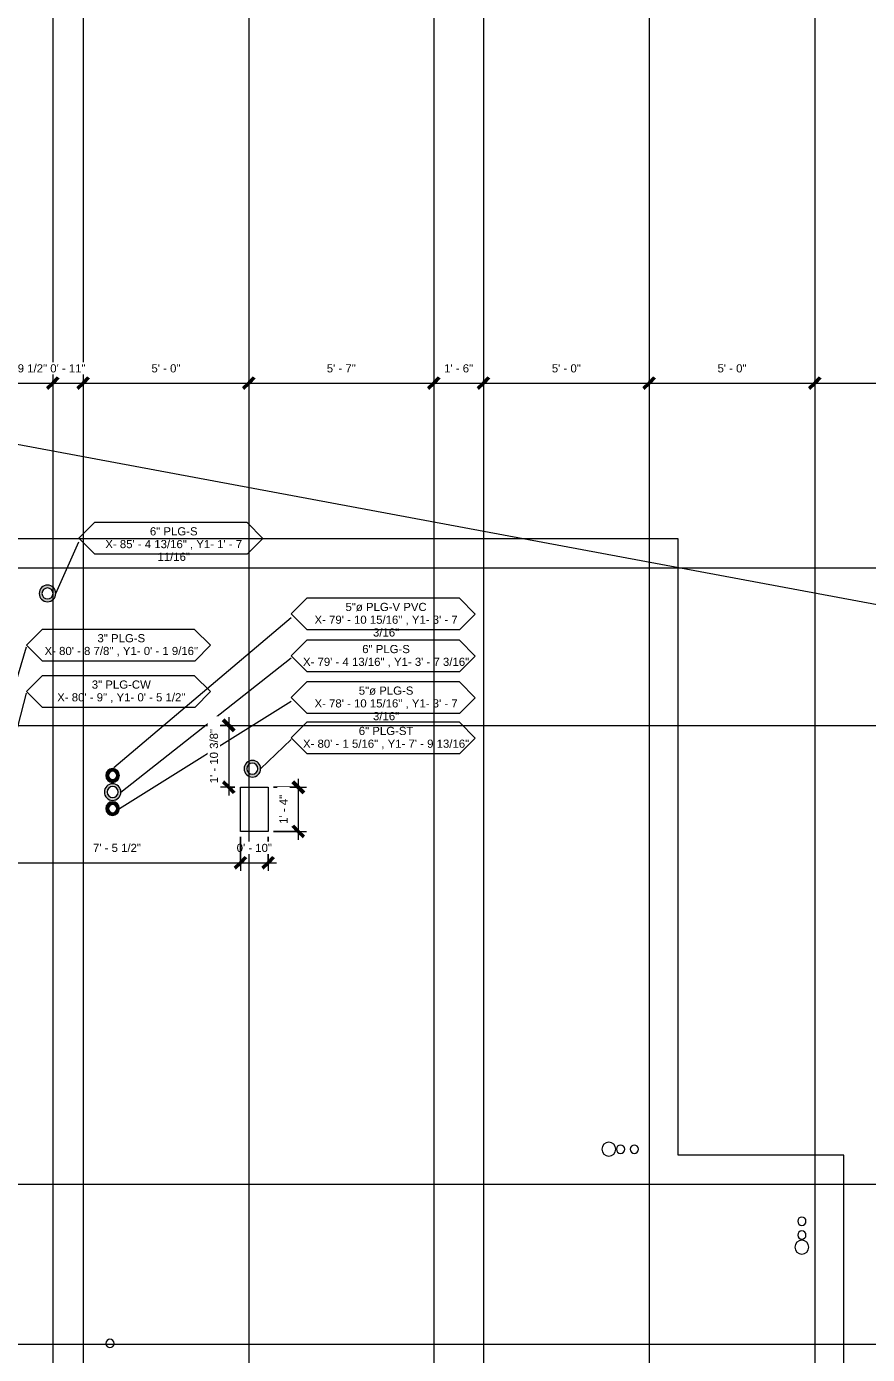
# Model space of a CAD drawing. Header units: inches. Extents: x -3670 to 241, y -250 to 1795.
# Drawn here: x -3021.5 to -2716.9, y 1055.3 to 1535.9 of the extents above; entities that cross this region are included whole.
import ezdxf

# ---------------------------------------------------------------- set-up
doc = ezdxf.new("R2010")
doc.units = ezdxf.units.IN
doc.header["$MEASUREMENT"] = 0
for name, color, linetype, lineweight in [('A-ANNO-DIMS', 211, 'Continuous', 9), ('A-ANNO-DIMS-32', 211, 'Continuous', 9), ('A-DETL-MBND', 5, 'Continuous', 9), ('A-FLOR', 252, 'Continuous', 18), ('A-GENM', 13, 'Continuous', 9), ('A-GENM-IDEN', 13, 'Continuous', 9), ('S-GRID', 1, 'Continuous', 9)]:
    doc.layers.add(name, color=color, linetype=linetype, lineweight=lineweight)
doc.styles.add('Arial_1', font='arial.ttf', dxfattribs={"height": 2.950599})
doc.dimstyles.new('Linear_-_3_32__QAQC', dxfattribs={"dimscale": 12, "dimtxt": 3, "dimasz": 0.333333, "dimexe": 0.25, "dimexo": 0.166667, "dimgap": 0.25, "dimtad": 1, "dimdec": 4, "dimrnd": 0.0625, "dimzin": 1, "dimdsep": 46, "dimlunit": 4, "dimtxsty": 'Arial_1', "dimblk1": 'OBLIQUE', "dimblk2": 'OBLIQUE', "dimsah": 1, "dimcen": 0.09, "dimdle": 0.25, "dimadec": 0, "dimazin": 0, "dimtfac": 1, "dimtdec": 4, "dimtix": 1, "dimtmove": 0, "dimatfit": 3, "dimfxl": 1, "dimtvp": 1, "dimtfill": 1, "dimfrac": 2, "dimtolj": 1, "dimtzin": 0, "dimarcsym": 2})
doc.dimstyles.new('Linear_-_3_32__QAQC_1', dxfattribs={"dimscale": 12, "dimtxt": 3, "dimasz": 0.333333, "dimexe": 0.25, "dimexo": 0.166667, "dimgap": 0.25, "dimtad": 1, "dimdec": 4, "dimrnd": 0.0625, "dimzin": 1, "dimdsep": 46, "dimlunit": 4, "dimtxsty": 'Arial_1', "dimblk1": 'OBLIQUE', "dimblk2": 'OBLIQUE', "dimsah": 1, "dimcen": 0.09, "dimdle": 0.25, "dimadec": 0, "dimazin": 0, "dimtfac": 1, "dimtdec": 4, "dimtix": 1, "dimtmove": 0, "dimatfit": 3, "dimfxl": 1, "dimtvp": 1, "dimtfill": 1, "dimfrac": 2, "dimtolj": 1, "dimtzin": 0, "dimarcsym": 2})

# ---------------------------------------------------------------- blocks, each defined once
blk = doc.blocks.new('TBC_Round Sleeve - Floor or Wall - TBC_Round Sleeve - Floor or Wall-1542575-01 - SECOND LEVEL - PENENTRATIONS')
at = {"layer": 'A-DETL-MBND'}
h = blk.add_hatch(color=256, dxfattribs=at)
h.paths.add_polyline_path([(-3, 0), (-2.9, -0.78), (-2.6, -1.5), (-2.12, -2.12), (-1.5, -2.6), (-0.78, -2.9), (0, -3), (0.78, -2.9), (1.5, -2.6), (2.12, -2.12), (2.6, -1.5), (2.9, -0.78), (3, 0), (2.9, 0.78), (2.6, 1.5), (2.12, 2.12), (1.5, 2.6), (0.78, 2.9), (0, 3), (-0.78, 2.9), (-1.5, 2.6), (-2.12, 2.12), (-2.6, 1.5), (-2.9, 0.78), (-2.97, 0.19)], flags=0)
h.paths.add_polyline_path([(-2, 0), (-1.93, 0.52), (-1.73, 1), (-1.41, 1.41), (-1, 1.73), (-0.52, 1.93), (0, 2), (0.52, 1.93), (1, 1.73), (1.41, 1.41), (1.73, 1), (1.93, 0.52), (2, 0), (1.93, -0.52), (1.73, -1), (1.41, -1.41), (1, -1.73), (0.52, -1.93), (0, -2), (-0.52, -1.93), (-1, -1.73), (-1.41, -1.41), (-1.73, -1), (-1.93, -0.52)], flags=0)
for radius, start, end in [(3, 360, 180), (2, 0, 180), (3, 180, 360), (2, 180, 0)]:
    blk.add_arc((0, 0), radius, start, end, dxfattribs=at)
blk = doc.blocks.new('TBC_Round Sleeve - Floor or Wall - TBC_Round Sleeve - Floor or Wall-1542574-01 - SECOND LEVEL - PENENTRATIONS')
at = {"layer": 'A-DETL-MBND'}
h = blk.add_hatch(color=256, dxfattribs=at)
h.paths.add_polyline_path([(-2.5, 0), (-2.41, -0.65), (-2.17, -1.25), (-1.77, -1.77), (-1.21, -2.18), (-0.65, -2.41), (0, -2.5), (0.65, -2.41), (1.25, -2.17), (1.77, -1.77), (2.17, -1.25), (2.41, -0.65), (2.5, 0), (2.41, 0.65), (2.17, 1.25), (1.77, 1.77), (1.25, 2.17), (0.65, 2.41), (0, 2.5), (-0.65, 2.41), (-1.25, 2.17), (-1.77, 1.77), (-2.17, 1.25), (-2.41, 0.65)], flags=0)
h.paths.add_polyline_path([(-1.5, 0), (-1.45, 0.39), (-1.3, 0.75), (-1.06, 1.06), (-0.75, 1.3), (-0.39, 1.45), (0, 1.5), (0.39, 1.45), (0.75, 1.3), (1.06, 1.06), (1.3, 0.75), (1.45, 0.39), (1.5, 0), (1.45, -0.39), (1.3, -0.75), (1.06, -1.06), (0.75, -1.3), (0.39, -1.45), (0, -1.5), (-0.39, -1.45), (-0.75, -1.3), (-1.06, -1.06), (-1.3, -0.75), (-1.45, -0.39)], flags=0)
for radius, start, end in [(2.5, 360, 180), (1.5, 0, 180), (2.5, 180, 360), (1.5, 180, 0)]:
    blk.add_arc((0, 0), radius, start, end, dxfattribs=at)
blk = doc.blocks.new('TBC_Sleeve Element Tag_v2 - Sleeves Located-1541821-01 - SECOND LEVEL - PENENTRATIONS')
at = {"layer": 'A-GENM-IDEN'}
for p, q in [((-0.423, 0.029), (-0.6, -0.148)), ((1.303, 0.029), (-0.423, 0.029)), ((1.482, -0.15), (1.303, 0.029)), ((-0.6, -0.148), (-0.423, -0.325)), ((1.307, -0.325), (1.482, -0.15)), ((-0.423, -0.325), (1.307, -0.325))]:
    blk.add_line(p, q, dxfattribs=at)
blk = doc.blocks.new('DIMBLOCK1-01 - SECOND LEVEL - PENENTRATIONS')
at = {"layer": 'A-ANNO-DIMS-32', "transparency": 16777216}
for p, q in [((-2944, 1242.62), (-2944, 1230.31)), ((-2944, 1233.31), (-2944, 1242.62)), ((-2934, 1242.62), (-2934, 1230.31)), ((-2934, 1233.31), (-2934, 1242.62)), ((-2947, 1233.31), (-2931, 1233.31))]:
    blk.add_line(p, q, dxfattribs=at)
at = {"layer": 'A-ANNO-DIMS-32', "lineweight": 50, "transparency": 16777216}
for p, q in [((-2944, 1233.31), (-2942, 1235.31)), ((-2934, 1233.31), (-2932, 1235.31)), ((-2944, 1233.31), (-2946, 1231.31)), ((-2934, 1233.31), (-2936, 1231.31))]:
    blk.add_line(p, q, dxfattribs=at)
at = {"layer": 'A-ANNO-DIMS-32', "color": 0, "transparency": 16777216, "insert": (-2945.37, 1240.14), "char_height": 2.951, "width": 15.2862, "attachment_point": 1, "line_spacing_factor": 0.938532, "style": 'Arial_1', "bg_fill": 3, "box_fill_scale": 1.25, "bg_fill_color": 0, "bg_fill_transparency": 0}
blk.add_mtext('0\' - 10"', dxfattribs=at)
blk = doc.blocks.new('_Oblique')
at = {"color": 0, "linetype": 'ByBlock', "lineweight": -2}
blk.add_line((-0.5, -0.5), (0.5, 0.5), dxfattribs=at)
blk = doc.blocks.new('DIMBLOCK2-01 - SECOND LEVEL - PENENTRATIONS')
at = {"layer": 'A-ANNO-DIMS-32', "transparency": 16777216}
for p, q in [((-2932, 1260.62), (-2920.07, 1260.62)), ((-2923.07, 1260.62), (-2932, 1260.62)), ((-2923.07, 1263.62), (-2923.07, 1241.62)), ((-2932, 1244.62), (-2920.07, 1244.62)), ((-2923.07, 1244.62), (-2932, 1244.62))]:
    blk.add_line(p, q, dxfattribs=at)
at = {"layer": 'A-ANNO-DIMS-32', "lineweight": 50, "transparency": 16777216}
for p, q in [((-2923.07, 1260.62), (-2925.07, 1262.62)), ((-2923.07, 1260.62), (-2921.07, 1258.62)), ((-2923.07, 1244.62), (-2925.07, 1246.62)), ((-2923.07, 1244.62), (-2921.07, 1242.62))]:
    blk.add_line(p, q, dxfattribs=at)
at = {"layer": 'A-ANNO-DIMS-32', "color": 0, "transparency": 16777216, "insert": (-2929.9, 1247.39), "char_height": 2.951, "width": 12.5723, "attachment_point": 1, "rotation": 90, "line_spacing_factor": 0.938532, "style": 'Arial_1', "bg_fill": 3, "box_fill_scale": 1.25, "bg_fill_color": 0, "bg_fill_transparency": 0}
blk.add_mtext('1\' - 4"', dxfattribs=at)
blk = doc.blocks.new('DIMBLOCK3-01 - SECOND LEVEL - PENENTRATIONS')
at = {"layer": 'A-ANNO-DIMS-32', "transparency": 16777216}
for p, q in [((-2944, 1242.62), (-2944, 1230.31)), ((-2944, 1233.31), (-2944, 1242.62)), ((-3036.5, 1233.31), (-2941, 1233.31)), ((-3033.5, 1234.14), (-3033.5, 1230.31)), ((-3033.5, 1233.31), (-3033.5, 1234.14))]:
    blk.add_line(p, q, dxfattribs=at)
at = {"layer": 'A-ANNO-DIMS-32', "lineweight": 50, "transparency": 16777216}
for p, q in [((-3033.5, 1233.31), (-3031.5, 1235.31)), ((-2944, 1233.31), (-2942, 1235.31)), ((-3033.5, 1233.31), (-3035.5, 1231.31)), ((-2944, 1233.31), (-2946, 1231.31))]:
    blk.add_line(p, q, dxfattribs=at)
at = {"layer": 'A-ANNO-DIMS-32', "color": 0, "transparency": 16777216, "insert": (-2997.4, 1240.14), "char_height": 2.9506, "width": 20.7692, "attachment_point": 1, "line_spacing_factor": 0.938532, "style": 'Arial_1', "bg_fill": 3, "box_fill_scale": 1.25, "bg_fill_color": 0, "bg_fill_transparency": 0}
blk.add_mtext('7\' - 5 1/2"', dxfattribs=at)
blk = doc.blocks.new('DIMBLOCK4-01 - SECOND LEVEL - PENENTRATIONS')
at = {"layer": 'A-ANNO-DIMS-32', "lineweight": 50, "transparency": 16777216}
for p, q in [((-2948.25, 1283), (-2950.25, 1285)), ((-2948.25, 1283), (-2946.25, 1281)), ((-2948.25, 1260.62), (-2950.25, 1262.62)), ((-2948.25, 1260.62), (-2946.25, 1258.62))]:
    blk.add_line(p, q, dxfattribs=at)
at = {"layer": 'A-ANNO-DIMS-32', "transparency": 16777216}
for p, q in [((-2948.25, 1286), (-2948.25, 1257.62)), ((-2947.42, 1283), (-2951.25, 1283)), ((-2948.25, 1283), (-2947.42, 1283)), ((-2946, 1260.62), (-2951.25, 1260.62)), ((-2948.25, 1260.62), (-2946, 1260.62))]:
    blk.add_line(p, q, dxfattribs=at)
at = {"layer": 'A-ANNO-DIMS-32', "color": 0, "transparency": 16777216, "insert": (-2955.08, 1262.03), "char_height": 2.9506, "width": 23.4831, "attachment_point": 1, "rotation": 90, "line_spacing_factor": 0.938532, "style": 'Arial_1', "bg_fill": 3, "box_fill_scale": 1.25, "bg_fill_color": 0, "bg_fill_transparency": 0}
blk.add_mtext('1\' - 10 3/8"', dxfattribs=at)
blk = doc.blocks.new('DIMBLOCK39-01 - SECOND LEVEL - PENENTRATIONS')
at = {"layer": 'A-ANNO-DIMS-32', "lineweight": 50, "transparency": 16777216}
for p, q in [((-3033.5, 1406.87), (-3031.5, 1408.87)), ((-3012, 1406.87), (-3010, 1408.87)), ((-3033.5, 1406.87), (-3035.5, 1404.87)), ((-3012, 1406.87), (-3014, 1404.87))]:
    blk.add_line(p, q, dxfattribs=at)
at = {"layer": 'A-ANNO-DIMS-32', "transparency": 16777216}
for p, q in [((-3033.5, 1407.7), (-3033.5, 1403.87)), ((-3033.5, 1406.87), (-3033.5, 1407.7)), ((-3033.5, 1406.87), (-3012, 1406.87)), ((-3012, 1407.7), (-3012, 1403.87)), ((-3012, 1406.87), (-3012, 1407.7))]:
    blk.add_line(p, q, dxfattribs=at)
at = {"layer": 'A-ANNO-DIMS-32', "color": 0, "transparency": 16777216, "insert": (-3031.4, 1413.7), "char_height": 2.9506, "width": 20.7692, "attachment_point": 1, "line_spacing_factor": 0.938532, "style": 'Arial_1', "bg_fill": 3, "box_fill_scale": 1.25, "bg_fill_color": 0, "bg_fill_transparency": 0}
blk.add_mtext('1\' - 9 1/2"', dxfattribs=at)
blk = doc.blocks.new('DIMBLOCK40-01 - SECOND LEVEL - PENENTRATIONS')
at = {"layer": 'A-ANNO-DIMS-32', "lineweight": 50, "transparency": 16777216}
for p, q in [((-3012, 1406.87), (-3010, 1408.87)), ((-3001, 1406.87), (-2999, 1408.87)), ((-3012, 1406.87), (-3014, 1404.87)), ((-3001, 1406.87), (-3003, 1404.87))]:
    blk.add_line(p, q, dxfattribs=at)
at = {"layer": 'A-ANNO-DIMS-32', "transparency": 16777216}
for p, q in [((-3012, 1407.7), (-3012, 1403.87)), ((-3012, 1406.87), (-3012, 1407.7)), ((-3012, 1406.87), (-3001, 1406.87)), ((-3001, 1407.7), (-3001, 1403.87)), ((-3001, 1406.87), (-3001, 1407.7))]:
    blk.add_line(p, q, dxfattribs=at)
at = {"layer": 'A-ANNO-DIMS-32', "color": 0, "transparency": 16777216, "insert": (-3012.87, 1413.7), "char_height": 2.951, "width": 15.2862, "attachment_point": 1, "line_spacing_factor": 0.938532, "style": 'Arial_1', "bg_fill": 3, "box_fill_scale": 1.25, "bg_fill_color": 0, "bg_fill_transparency": 0}
blk.add_mtext('0\' - 11"', dxfattribs=at)
blk = doc.blocks.new('DIMBLOCK41-01 - SECOND LEVEL - PENENTRATIONS')
at = {"layer": 'A-ANNO-DIMS-32', "lineweight": 50, "transparency": 16777216}
for p, q in [((-3001, 1406.87), (-2999, 1408.87)), ((-2941, 1406.87), (-2939, 1408.87)), ((-3001, 1406.87), (-3003, 1404.87)), ((-2941, 1406.87), (-2943, 1404.87))]:
    blk.add_line(p, q, dxfattribs=at)
at = {"layer": 'A-ANNO-DIMS-32', "transparency": 16777216}
for p, q in [((-3001, 1407.7), (-3001, 1403.87)), ((-3001, 1406.87), (-3001, 1407.7)), ((-3001, 1406.87), (-2941, 1406.87)), ((-2941, 1407.7), (-2941, 1403.87)), ((-2941, 1406.87), (-2941, 1407.7))]:
    blk.add_line(p, q, dxfattribs=at)
at = {"layer": 'A-ANNO-DIMS-32', "color": 0, "transparency": 16777216, "insert": (-2976.24, 1413.7), "char_height": 2.951, "width": 12.5723, "attachment_point": 1, "line_spacing_factor": 0.938532, "style": 'Arial_1', "bg_fill": 3, "box_fill_scale": 1.25, "bg_fill_color": 0, "bg_fill_transparency": 0}
blk.add_mtext('5\' - 0"', dxfattribs=at)
blk = doc.blocks.new('DIMBLOCK42-01 - SECOND LEVEL - PENENTRATIONS')
at = {"layer": 'A-ANNO-DIMS-32', "lineweight": 50, "transparency": 16777216}
for p, q in [((-2941, 1406.87), (-2939, 1408.87)), ((-2874, 1406.87), (-2872, 1408.87)), ((-2941, 1406.87), (-2943, 1404.87)), ((-2874, 1406.87), (-2876, 1404.87))]:
    blk.add_line(p, q, dxfattribs=at)
at = {"layer": 'A-ANNO-DIMS-32', "transparency": 16777216}
for p, q in [((-2941, 1407.7), (-2941, 1403.87)), ((-2941, 1406.87), (-2941, 1407.7)), ((-2941, 1406.87), (-2874, 1406.87)), ((-2874, 1407.7), (-2874, 1403.87)), ((-2874, 1406.87), (-2874, 1407.7))]:
    blk.add_line(p, q, dxfattribs=at)
at = {"layer": 'A-ANNO-DIMS-32', "color": 0, "transparency": 16777216, "insert": (-2912.74, 1413.7), "char_height": 2.951, "width": 12.5723, "attachment_point": 1, "line_spacing_factor": 0.938532, "style": 'Arial_1', "bg_fill": 3, "box_fill_scale": 1.25, "bg_fill_color": 0, "bg_fill_transparency": 0}
blk.add_mtext('5\' - 7"', dxfattribs=at)
blk = doc.blocks.new('DIMBLOCK43-01 - SECOND LEVEL - PENENTRATIONS')
at = {"layer": 'A-ANNO-DIMS-32', "lineweight": 50, "transparency": 16777216}
for p, q in [((-2874, 1406.87), (-2872, 1408.87)), ((-2856, 1406.87), (-2854, 1408.87)), ((-2874, 1406.87), (-2876, 1404.87)), ((-2856, 1406.87), (-2858, 1404.87))]:
    blk.add_line(p, q, dxfattribs=at)
at = {"layer": 'A-ANNO-DIMS-32', "transparency": 16777216}
for p, q in [((-2874, 1407.7), (-2874, 1403.87)), ((-2874, 1406.87), (-2874, 1407.7)), ((-2874, 1406.87), (-2856, 1406.87)), ((-2856, 1407.7), (-2856, 1403.87)), ((-2856, 1406.87), (-2856, 1407.7))]:
    blk.add_line(p, q, dxfattribs=at)
at = {"layer": 'A-ANNO-DIMS-32', "color": 0, "transparency": 16777216, "insert": (-2870.24, 1413.7), "char_height": 2.951, "width": 12.5723, "attachment_point": 1, "line_spacing_factor": 0.938532, "style": 'Arial_1', "bg_fill": 3, "box_fill_scale": 1.25, "bg_fill_color": 0, "bg_fill_transparency": 0}
blk.add_mtext('1\' - 6"', dxfattribs=at)
blk = doc.blocks.new('DIMBLOCK44-01 - SECOND LEVEL - PENENTRATIONS')
at = {"layer": 'A-ANNO-DIMS-32', "lineweight": 50, "transparency": 16777216}
for p, q in [((-2856, 1406.87), (-2854, 1408.87)), ((-2796, 1406.87), (-2794, 1408.87)), ((-2856, 1406.87), (-2858, 1404.87)), ((-2796, 1406.87), (-2798, 1404.87))]:
    blk.add_line(p, q, dxfattribs=at)
at = {"layer": 'A-ANNO-DIMS-32', "transparency": 16777216}
for p, q in [((-2856, 1407.7), (-2856, 1403.87)), ((-2856, 1406.87), (-2856, 1407.7)), ((-2856, 1406.87), (-2796, 1406.87)), ((-2796, 1407.7), (-2796, 1403.87)), ((-2796, 1406.87), (-2796, 1407.7))]:
    blk.add_line(p, q, dxfattribs=at)
at = {"layer": 'A-ANNO-DIMS-32', "color": 0, "transparency": 16777216, "insert": (-2831.24, 1413.7), "char_height": 2.951, "width": 12.5723, "attachment_point": 1, "line_spacing_factor": 0.938532, "style": 'Arial_1', "bg_fill": 3, "box_fill_scale": 1.25, "bg_fill_color": 0, "bg_fill_transparency": 0}
blk.add_mtext('5\' - 0"', dxfattribs=at)
blk = doc.blocks.new('DIMBLOCK45-01 - SECOND LEVEL - PENENTRATIONS')
at = {"layer": 'A-ANNO-DIMS-32', "lineweight": 50, "transparency": 16777216}
for p, q in [((-2796, 1406.87), (-2794, 1408.87)), ((-2736, 1406.87), (-2734, 1408.87)), ((-2796, 1406.87), (-2798, 1404.87)), ((-2736, 1406.87), (-2738, 1404.87))]:
    blk.add_line(p, q, dxfattribs=at)
at = {"layer": 'A-ANNO-DIMS-32', "transparency": 16777216}
for p, q in [((-2796, 1407.7), (-2796, 1403.87)), ((-2796, 1406.87), (-2796, 1407.7)), ((-2796, 1406.87), (-2736, 1406.87)), ((-2736, 1407.7), (-2736, 1403.87)), ((-2736, 1406.87), (-2736, 1407.7))]:
    blk.add_line(p, q, dxfattribs=at)
at = {"layer": 'A-ANNO-DIMS-32', "color": 0, "transparency": 16777216, "insert": (-2771.24, 1413.7), "char_height": 2.951, "width": 12.5723, "attachment_point": 1, "line_spacing_factor": 0.938532, "style": 'Arial_1', "bg_fill": 3, "box_fill_scale": 1.25, "bg_fill_color": 0, "bg_fill_transparency": 0}
blk.add_mtext('5\' - 0"', dxfattribs=at)
blk = doc.blocks.new('DIMBLOCK46-01 - SECOND LEVEL - PENENTRATIONS')
at = {"layer": 'A-ANNO-DIMS-32', "lineweight": 50, "transparency": 16777216}
for p, q in [((-2736, 1406.87), (-2734, 1408.87)), ((-2670, 1406.87), (-2668, 1408.87)), ((-2736, 1406.87), (-2738, 1404.87)), ((-2670, 1406.87), (-2672, 1404.87))]:
    blk.add_line(p, q, dxfattribs=at)
at = {"layer": 'A-ANNO-DIMS-32', "transparency": 16777216}
for p, q in [((-2736, 1407.7), (-2736, 1403.87)), ((-2736, 1406.87), (-2736, 1407.7)), ((-2736, 1406.87), (-2670, 1406.87)), ((-2670, 1407.7), (-2670, 1403.87)), ((-2670, 1406.87), (-2670, 1407.7))]:
    blk.add_line(p, q, dxfattribs=at)
at = {"layer": 'A-ANNO-DIMS-32', "color": 0, "transparency": 16777216, "insert": (-2708.24, 1413.7), "char_height": 2.951, "width": 12.5723, "attachment_point": 1, "line_spacing_factor": 0.938532, "style": 'Arial_1', "bg_fill": 3, "box_fill_scale": 1.25, "bg_fill_color": 0, "bg_fill_transparency": 0}
blk.add_mtext('5\' - 6"', dxfattribs=at)

msp = doc.modelspace()

# ---------------------------------------------------------------- linework, layer by layer
at = {"layer": 'A-FLOR'}
for p, q in [((-2785.5, 1350.5), (-3031.33085, 1350.5)), ((-2785.5, 1127.5), (-2785.5, 1350.5)), ((-2943.9972, 1260.625), (-2933.9972, 1260.625)), ((-2943.9972, 1244.625), (-2943.9972, 1260.625)), ((-2933.9972, 1260.625), (-2933.9972, 1244.625)), ((-2933.9972, 1244.625), (-2943.9972, 1244.625)), ((-2725.5, 1127.5), (-2785.5, 1127.5)), ((-2725.5, 696.80904), (-2725.5, 1127.5))]:
    msp.add_line(p, q, dxfattribs=at)
for centre, radius, start, end in [((-3013.87261, 1330.75112), 3, 90, 270), ((-3013.87261, 1330.75112), 3, 270, 90), ((-2939.67714, 1267.31752), 3, 90, 270), ((-2939.67714, 1267.31752), 3, 270, 90), ((-2990.28981, 1264.8733), 2.5, 90, 270), ((-2990.28981, 1264.8733), 2.5, 270, 90), ((-2990.28981, 1258.85751), 3, 90, 270), ((-2990.28981, 1258.85751), 3, 270, 90), ((-2990.28981, 1252.87442), 2.5, 90, 270), ((-2990.28981, 1252.87442), 2.5, 270, 90), ((-2810.59174, 1129.60853), 2.5, 90, 270), ((-2810.59174, 1129.60853), 2.5, 270, 90), ((-2806.34174, 1129.60853), 1.5, 90, 270), ((-2806.34174, 1129.60853), 1.5, 270, 90), ((-2801.34174, 1129.60853), 1.5, 90, 270), ((-2801.34174, 1129.60853), 1.5, 270, 90), ((-2740.6875, 1103.53), 1.5, 90, 270), ((-2740.6875, 1103.53), 1.5, 270, 90), ((-2740.6875, 1094.15), 2.5, 90, 270), ((-2740.6875, 1098.53), 1.5, 90, 270), ((-2740.6875, 1098.53), 1.5, 270, 90), ((-2740.6875, 1094.15), 2.5, 270, 90), ((-2991.24587, 1059.29206), 1.5, 90, 270), ((-2991.24587, 1059.29206), 1.5, 270, 90)]:
    msp.add_arc(centre, radius, start, end, dxfattribs=at)
at = {"layer": 'A-GENM-IDEN'}
for p, q in [((-3010.87261, 1330.75112), (-3002.47901, 1349.44072)), ((-2989.88106, 1267.75919), (-2925.57389, 1322.06894)), ((-3031.99557, 1276.43821), (-3021.46474, 1311.40428)), ((-2987.28981, 1258.85751), (-2925.57389, 1307.47604)), ((-3026.4972, 1274.94695), (-3021.46474, 1294.62791)), ((-2987.78981, 1252.87442), (-2925.57389, 1291.7855)), ((-2936.67714, 1267.31752), (-2925.57389, 1277.8451))]:
    msp.add_line(p, q, dxfattribs=at)
at = {"layer": 'S-GRID'}
for p, q in [((-3012, 1782.99758), (-3012, -238.35436)), ((-3001, 1782.99758), (-3001, -238.35436)), ((-2941, 1782.99758), (-2941, -238.35436)), ((-2874, 1782.99758), (-2874, -238.35436)), ((-2856, 1782.99758), (-2856, -238.35436)), ((-2796, 1782.99758), (-2796, -238.35436)), ((-2736, 1782.99758), (-2736, -238.35436)), ((-3580, 1488.28452), (228, 778.50255)), ((-3581, 1340), (227, 1340)), ((-3580, 1282.99986), (228, 1282.99986)), ((-3580, 1117), (228, 1117)), ((-3580, 1059), (228, 1059))]:
    msp.add_line(p, q, dxfattribs=at)

# ---------------------------------------------------------------- block references
at = {"layer": 'A-GENM', "rotation": 90}
for name, p in [('TBC_Round Sleeve - Floor or Wall - TBC_Round Sleeve - Floor or Wall-1542575-01 - SECOND LEVEL - PENENTRATIONS', (-3013.87261, 1330.75112)), ('TBC_Round Sleeve - Floor or Wall - TBC_Round Sleeve - Floor or Wall-1542575-01 - SECOND LEVEL - PENENTRATIONS', (-2939.67714, 1267.31752)), ('TBC_Round Sleeve - Floor or Wall - TBC_Round Sleeve - Floor or Wall-1542574-01 - SECOND LEVEL - PENENTRATIONS', (-2990.28981, 1264.8733)), ('TBC_Round Sleeve - Floor or Wall - TBC_Round Sleeve - Floor or Wall-1542575-01 - SECOND LEVEL - PENENTRATIONS', (-2990.28981, 1258.85751)), ('TBC_Round Sleeve - Floor or Wall - TBC_Round Sleeve - Floor or Wall-1542574-01 - SECOND LEVEL - PENENTRATIONS', (-2990.28981, 1252.87442))]:
    msp.add_blockref(name, p, dxfattribs=at)
at = {"layer": 'A-GENM-IDEN', "xscale": 31.99999999999999, "yscale": 31.99999999999999, "zscale": 31.99999999999999}
for p in [(-2983.29209, 1355.47168), (-2906.38697, 1328.0999), (-3002.27783, 1316.78619), (-2906.38697, 1312.85796), (-3002.27783, 1300.00982), (-2906.38697, 1297.81646), (-2906.38697, 1283.22702)]:
    msp.add_blockref('TBC_Sleeve Element Tag_v2 - Sleeves Located-1541821-01 - SECOND LEVEL - PENENTRATIONS', p, dxfattribs=at)

# ---------------------------------------------------------------- texts
at = {"layer": 'A-GENM-IDEN', "char_height": 2.9505988, "attachment_point": 2, "line_spacing_factor": 0.938532, "style": 'Arial_1'}
for s, insert, width in [('6" PLG-S\\PX- 85\' - 4 13/16" , Y1- 1\' - 7\\P11/16"', (-2968.16352, 1354.71409), 58.896), ('5"ø PLG-V PVC\\PX- 79\' - 10 15/16" , Y1- 3\' - 7\\P3/16"', (-2891.2584, 1327.34231), 61.632), ('3" PLG-S\\PX- 80\' - 8 7/8" , Y1- 0\' - 1 9/16"', (-2987.14926, 1316.0286), 66.096), ('6" PLG-S\\PX- 79\' - 4 13/16" , Y1- 3\' - 7 3/16"', (-2891.2584, 1312.10037), 71.568), ('3" PLG-CW\\PX- 80\' - 9" , Y1- 0\' - 5 1/2"', (-2987.14926, 1299.25224), 55.152), ('5"ø PLG-S\\PX- 78\' - 10 15/16" , Y1- 3\' - 7\\P3/16"', (-2891.2584, 1297.05887), 61.632), ('6" PLG-ST\\PX- 80\' - 1 5/16" , Y1- 7\' - 9 13/16"', (-2891.2584, 1282.46943), 71.568)]:
    msp.add_mtext(s, dxfattribs=dict(at, insert=insert, width=width))

# ---------------------------------------------------------------- next in the draw order: dimensions: what is measured, and where the dimension line sits
at = {"layer": 'A-ANNO-DIMS'}
for base, p1, p2, dimstyle, override, picture, middle in [((-3012, 1406.87268), (-3033.5, 1409.70111), (-3012, 1409.70111), 'Linear_-_3_32__QAQC_1', {"dimpost": '<>', "dimfxl": 21.5}, 'DIMBLOCK39-01 - SECOND LEVEL - PENENTRATIONS', (-3022.75, 1411.3983)), ((-2933.9972, 1233.3142), (-2943.9972, 1244.625), (-2933.9972, 1244.625), 'Linear_-_3_32__QAQC', {"dimpost": '<>', "dimfxl": 10}, 'DIMBLOCK1-01 - SECOND LEVEL - PENENTRATIONS', (-2938.9972, 1237.8207))]:
    dim = msp.add_linear_dim(base=base, p1=p1, p2=p2, dimstyle=dimstyle, override=override, dxfattribs=at)
    dim.commit()
    dim.dimension.update_dxf_attribs({"geometry": picture, "text_midpoint": middle})
dim = msp.add_linear_dim(base=(-2948.2492, 1260.625), p1=(-2945.42077, 1282.99986), p2=(-2943.9972, 1260.625), angle=90, dimstyle='Linear_-_3_32__QAQC', override={"dimpost": '<>', "dimfxl": 22.420101}, dxfattribs=at)
dim.commit()
dim.dimension.update_dxf_attribs({"geometry": 'DIMBLOCK4-01 - SECOND LEVEL - PENENTRATIONS', "text_midpoint": (-2952.77582, 1271.81243)})

# ---------------------------------------------------------------- next in the draw order: dimensions: what is measured, and where the dimension line sits
for base, p1, p2, dimstyle, override, picture, middle in [((-3001, 1406.87268), (-3012, 1409.70111), (-3001, 1409.70111), 'Linear_-_3_32__QAQC', {"dimpost": '<>', "dimfxl": 11}, 'DIMBLOCK40-01 - SECOND LEVEL - PENENTRATIONS', (-3006.5, 1411.37918)), ((-2943.9972, 1233.3142), (-3033.5, 1236.14263), (-2943.9972, 1244.625), 'Linear_-_3_32__QAQC_1', {"dimpost": '<>', "dimfxl": 89.903848}, 'DIMBLOCK3-01 - SECOND LEVEL - PENENTRATIONS', (-2988.7486, 1237.83982))]:
    dim = msp.add_linear_dim(base=base, p1=p1, p2=p2, dimstyle=dimstyle, override=override, dxfattribs=at)
    dim.commit()
    dim.dimension.update_dxf_attribs({"geometry": picture, "text_midpoint": middle})
dim = msp.add_linear_dim(base=(-2923.07444, 1244.625), p1=(-2933.9972, 1260.625), p2=(-2933.9972, 1244.625), angle=90, dimstyle='Linear_-_3_32__QAQC', override={"dimpost": '<>', "dimfxl": 16}, dxfattribs=at)
dim.commit()
dim.dimension.update_dxf_attribs({"geometry": 'DIMBLOCK2-01 - SECOND LEVEL - PENENTRATIONS', "text_midpoint": (-2927.55578, 1252.625)})

# ---------------------------------------------------------------- next in the draw order: dimensions: what is measured, and where the dimension line sits
dim = msp.add_linear_dim(base=(-2941, 1406.87268), p1=(-3001, 1409.70111), p2=(-2941, 1409.70111), dimstyle='Linear_-_3_32__QAQC', override={"dimpost": '<>', "dimfxl": 60}, dxfattribs=at)
dim.commit()
dim.dimension.update_dxf_attribs({"geometry": 'DIMBLOCK41-01 - SECOND LEVEL - PENENTRATIONS', "text_midpoint": (-2971, 1411.37918)})

# ---------------------------------------------------------------- next in the draw order: dimensions: what is measured, and where the dimension line sits
dim = msp.add_linear_dim(base=(-2874, 1406.87268), p1=(-2941, 1409.70111), p2=(-2874, 1409.70111), dimstyle='Linear_-_3_32__QAQC', override={"dimpost": '<>', "dimfxl": 67}, dxfattribs=at)
dim.commit()
dim.dimension.update_dxf_attribs({"geometry": 'DIMBLOCK42-01 - SECOND LEVEL - PENENTRATIONS', "text_midpoint": (-2907.5, 1411.37314)})

# ---------------------------------------------------------------- next in the draw order: dimensions: what is measured, and where the dimension line sits
dim = msp.add_linear_dim(base=(-2856, 1406.87268), p1=(-2874, 1409.70111), p2=(-2856, 1409.70111), dimstyle='Linear_-_3_32__QAQC', override={"dimpost": '<>', "dimfxl": 18}, dxfattribs=at)
dim.commit()
dim.dimension.update_dxf_attribs({"geometry": 'DIMBLOCK43-01 - SECOND LEVEL - PENENTRATIONS', "text_midpoint": (-2865, 1411.37918)})

# ---------------------------------------------------------------- next in the draw order: dimensions: what is measured, and where the dimension line sits
dim = msp.add_linear_dim(base=(-2796, 1406.87268), p1=(-2856, 1409.70111), p2=(-2796, 1409.70111), dimstyle='Linear_-_3_32__QAQC', override={"dimpost": '<>', "dimfxl": 60}, dxfattribs=at)
dim.commit()
dim.dimension.update_dxf_attribs({"geometry": 'DIMBLOCK44-01 - SECOND LEVEL - PENENTRATIONS', "text_midpoint": (-2826, 1411.37918)})

# ---------------------------------------------------------------- next in the draw order: dimensions: what is measured, and where the dimension line sits
dim = msp.add_linear_dim(base=(-2736, 1406.87268), p1=(-2796, 1409.70111), p2=(-2736, 1409.70111), dimstyle='Linear_-_3_32__QAQC', override={"dimpost": '<>', "dimfxl": 60}, dxfattribs=at)
dim.commit()
dim.dimension.update_dxf_attribs({"geometry": 'DIMBLOCK45-01 - SECOND LEVEL - PENENTRATIONS', "text_midpoint": (-2766, 1411.37918)})

# ---------------------------------------------------------------- next in the draw order: dimensions: what is measured, and where the dimension line sits
dim = msp.add_linear_dim(base=(-2670, 1406.87268), p1=(-2736, 1409.70111), p2=(-2670, 1409.70111), dimstyle='Linear_-_3_32__QAQC', override={"dimpost": '<>', "dimfxl": 66}, dxfattribs=at)
dim.commit()
dim.dimension.update_dxf_attribs({"geometry": 'DIMBLOCK46-01 - SECOND LEVEL - PENENTRATIONS', "text_midpoint": (-2703, 1411.37918)})

doc.saveas('drawing.dxf')
